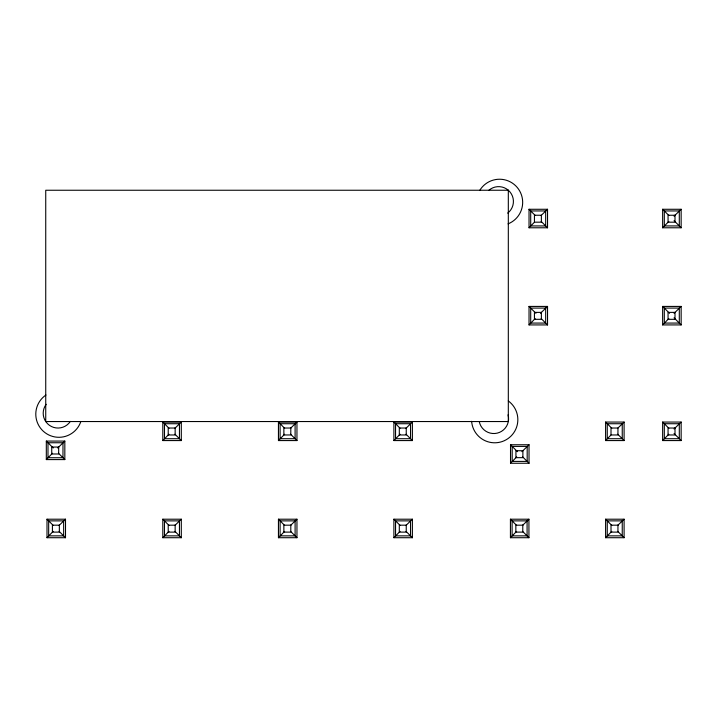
<?xml version="1.0" encoding="UTF-8"?>
<svg xmlns="http://www.w3.org/2000/svg" width="717" height="717" viewBox="0 0 717 717"><rect width="100%" height="100%" fill="white"/><g stroke="black" fill="none" stroke-linecap="round" stroke-linejoin="round"><path stroke-width="1.08" d="M46.318 459.588L46.318 441.08L64.826 441.08L64.826 459.588L46.318 459.588L52.484 453.243M46.999 537.714L46.999 519.207L65.507 519.207L65.507 537.714L46.999 537.714L53.166 531.369M162.804 440.57L162.804 422.062L181.302 422.062L181.302 440.57L162.804 440.57L168.961 434.224M162.804 537.714L162.804 519.207L181.302 519.207L181.302 537.714L162.804 537.714L168.961 531.369M278.447 440.57L278.447 422.062L296.955 422.062L296.955 440.57L278.447 440.57L284.604 434.224M529.029 227.782L529.029 209.274L547.537 209.274L547.537 227.782L529.029 227.782L534.443 222.18L534.443 215.243L541.38 215.243L541.38 222.18L534.443 222.18M278.447 537.714L278.447 519.207L296.955 519.207L296.955 537.714L278.447 537.714L284.604 531.369M393.893 440.57L393.893 422.062L412.392 422.062L412.392 440.57L393.893 440.57L400.05 434.224M529.029 324.926L529.029 306.419L547.537 306.419L547.537 324.926L529.029 324.926L535.187 318.572M662.642 227.782L662.642 209.274L681.15 209.274L681.15 227.782L662.642 227.782L668.809 221.436M393.893 537.714L393.893 519.207L412.392 519.207L412.392 537.714L393.893 537.714L400.05 531.369M510.522 463.254L510.522 444.755L529.029 444.755L529.029 463.254L510.522 463.254L516.688 456.908M662.642 324.926L662.642 306.419L681.15 306.419L681.15 324.926L662.642 324.926L668.809 318.572M510.432 537.714L510.432 519.207L528.931 519.207L528.931 537.714L510.432 537.714L516.59 531.369M605.596 440.57L605.596 422.062L624.095 422.062L624.095 440.57L605.596 440.57L611.009 434.968L617.946 434.968L617.946 428.031L611.009 428.031L611.009 434.968M662.642 440.57L662.642 422.062L681.15 422.062L681.15 440.57L662.642 440.57L668.809 434.224M605.596 537.714L605.596 519.207L624.095 519.207L624.095 537.714L605.596 537.714L611.753 531.369M57.727 448L64.826 441.08M59.161 525.373L65.507 519.207M174.957 428.228L181.302 422.062M174.957 525.373L181.302 519.207M290.6 428.228L296.955 422.062M541.183 215.441L547.537 209.274M290.6 525.373L296.955 519.207M406.046 428.228L412.392 422.062M540.439 313.329L547.537 306.419M674.052 216.184L681.15 209.274M406.046 525.373L412.392 519.207M521.931 451.665L529.029 444.755M674.052 313.329L681.15 306.419M617.749 428.228L624.095 422.062M522.585 525.373L528.931 519.207M674.052 428.972L681.15 422.062M617.749 525.373L624.095 519.207M662.642 209.274L668.809 215.441M674.052 220.684L681.15 227.782M662.642 306.419L669.561 313.329M674.052 317.828L681.15 324.926M529.029 209.274L535.187 215.441M541.183 221.436L547.537 227.782M662.642 422.062L668.809 428.228M674.052 433.471L681.15 440.57M529.029 306.419L535.94 313.329M541.183 318.572L547.537 324.926M605.596 422.062L611.753 428.228M617.749 434.224L624.095 440.57M605.596 519.207L611.753 525.373M617.749 531.369L624.095 537.714M510.522 444.755L517.441 451.665M522.684 456.908L529.029 463.254M510.432 519.207L516.59 525.373M522.585 531.369L528.931 537.714M393.893 422.062L400.05 428.228M406.046 434.224L412.392 440.57M393.893 519.207L400.05 525.373M406.046 531.369L412.392 537.714M278.447 422.062L284.604 428.228M290.6 434.224L296.955 440.57M278.447 519.207L284.604 525.373M290.6 531.369L296.955 537.714M162.804 422.062L168.961 428.228M174.957 434.224L181.302 440.57M162.804 519.207L168.961 525.373M174.957 531.369L181.302 537.714M46.318 441.08L53.228 448M58.471 453.243L64.826 459.588M46.999 519.207L53.166 525.373M59.161 531.369L65.507 537.714M508.057 414.82A14.806 14.806 0 0 1 497.231 433.131A14.806 14.806 0 0 1 479.288 421.713M488.797 190.364A14.806 14.806 0 0 1 510.011 191.977A14.806 14.806 0 0 1 507.699 213.128M70.356 421.399A14.806 14.806 0 0 1 49.446 425.324A14.806 14.806 0 0 1 46.202 404.298M479.7 190.48A23.132 23.132 0 0 1 517.181 187.388A23.132 23.132 0 0 1 508.048 223.865M508.281 400.928A23.132 23.132 0 0 1 505.951 439.88A23.132 23.132 0 0 1 471.634 421.309M80.869 421.471A23.132 23.132 0 0 1 44.947 432.602A23.132 23.132 0 0 1 45.96 395.013M508.317 190.247L45.736 190.247L45.736 421.542L508.317 421.542L508.317 190.247M545.682 210.941L530.697 210.941L530.697 225.927L545.682 225.927L545.682 210.941M679.304 210.941L664.309 210.941L664.309 225.927L679.304 225.927L679.304 210.941M675.002 215.243L668.056 215.243L668.056 222.18L675.002 222.18L675.002 215.243M545.682 308.086L530.697 308.086L530.697 323.071L545.682 323.071L545.682 308.086M679.304 308.086L664.309 308.086L664.309 323.071L679.304 323.071L679.304 308.086M541.38 312.388L534.443 312.388L534.443 319.325L541.38 319.325L541.38 312.388M675.002 312.388L668.056 312.388L668.056 319.325L675.002 319.325L675.002 312.388M179.456 423.729L164.471 423.729L164.471 438.714L179.456 438.714L179.456 423.729M295.099 423.729L280.114 423.729L280.114 438.714L295.099 438.714L295.099 423.729M410.545 423.729L395.551 423.729L395.551 438.714L410.545 438.714L410.545 423.729M622.248 423.729L607.263 423.729L607.263 438.714L622.248 438.714L622.248 423.729M679.304 423.729L664.309 423.729L664.309 438.714L679.304 438.714L679.304 423.729M175.154 428.031L168.217 428.031L168.217 434.968L175.154 434.968L175.154 428.031M290.797 428.031L283.86 428.031L283.86 434.968L290.797 434.968L290.797 428.031M406.243 428.031L399.306 428.031L399.306 434.968L406.243 434.968L406.243 428.031M675.002 428.031L668.056 428.031L668.056 434.968L675.002 434.968L675.002 428.031M62.971 442.748L47.985 442.748L47.985 457.742L62.971 457.742L62.971 442.748M527.183 446.413L512.189 446.413L512.189 461.407L527.183 461.407L527.183 446.413M58.669 447.05L51.732 447.05L51.732 453.986L58.669 453.986L58.669 447.05M522.881 450.715L515.935 450.715L515.935 457.661L522.881 457.661L522.881 450.715M63.652 520.874L48.666 520.874L48.666 535.859L63.652 535.859L63.652 520.874M179.456 520.874L164.471 520.874L164.471 535.859L179.456 535.859L179.456 520.874M295.099 520.874L280.114 520.874L280.114 535.859L295.099 535.859L295.099 520.874M410.545 520.874L395.551 520.874L395.551 535.859L410.545 535.859L410.545 520.874M527.085 520.874L512.099 520.874L512.099 535.859L527.085 535.859L527.085 520.874M622.248 520.874L607.263 520.874L607.263 535.859L622.248 535.859L622.248 520.874M59.35 525.176L52.413 525.176L52.413 532.113L59.35 532.113L59.35 525.176M175.154 525.176L168.217 525.176L168.217 532.113L175.154 532.113L175.154 525.176M290.797 525.176L283.86 525.176L283.86 532.113L290.797 532.113L290.797 525.176M406.243 525.176L399.306 525.176L399.306 532.113L406.243 532.113L406.243 525.176M522.783 525.176L515.846 525.176L515.846 532.113L522.783 532.113L522.783 525.176M617.946 525.176L611.009 525.176L611.009 532.113L617.946 532.113L617.946 525.176"/></g></svg>
